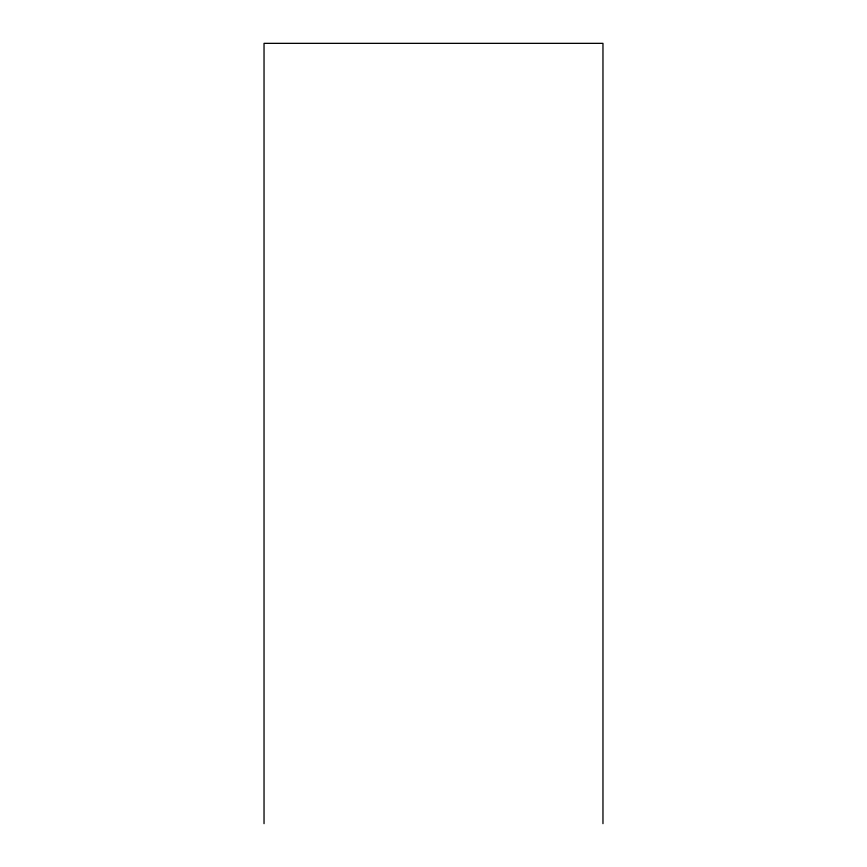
<?xml version="1.0" encoding="UTF-8"?>
<svg xmlns="http://www.w3.org/2000/svg" width="867" height="867" viewBox="0 0 867 867"><rect width="100%" height="100%" fill="white"/><g stroke="black" fill="none" stroke-linecap="round" stroke-linejoin="round"><path stroke-width="1.3" d="M602.966 823.65L602.966 43.35L264.034 43.35L264.034 823.65"/></g></svg>
